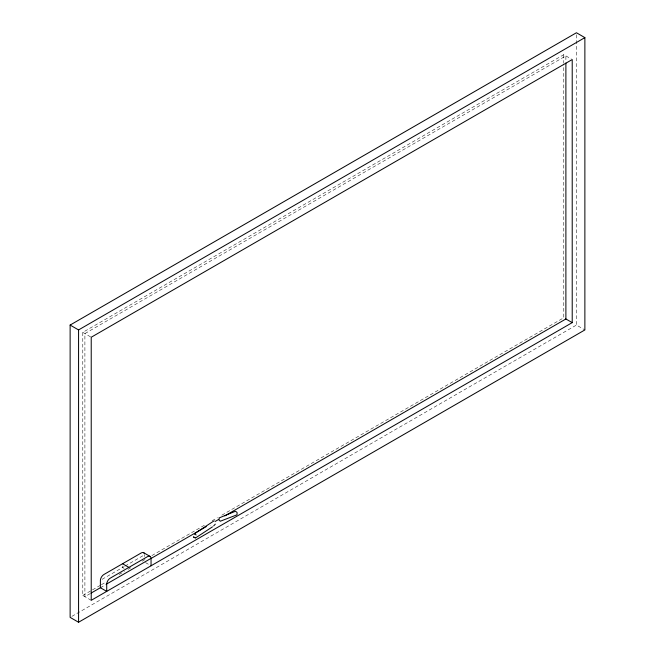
<?xml version="1.0" encoding="UTF-8"?>
<svg xmlns="http://www.w3.org/2000/svg" width="655" height="655" viewBox="0 0 655 655"><rect width="100%" height="100%" fill="white"/><g stroke="black" fill="none" stroke-linecap="round" stroke-linejoin="round"><path stroke-width="0.49" stroke-dasharray="3.27 2.46" d="M210.861 525.687L210.722 525.613M91.225 600.324L82.784 595.452L82.784 332.372L563.775 54.676L571.373 59.056M102.098 579.323L124.262 566.526M125.113 566.035L143.871 555.211M82.784 595.452L91.643 590.343M92.527 589.827L100.502 585.226M101.386 584.718L105.815 582.156M119.104 574.484L124.417 571.422M127.962 569.375L131.508 567.328M142.135 561.188L145.68 559.141M151.878 555.563L205.916 524.368M212.114 520.791L217.427 517.72M221.857 515.166L563.775 317.757L563.775 63.854M90.21 593.602L84.896 596.672L84.896 333.591L565.887 55.888L565.887 60.989M100.387 587.723L105.602 584.718M71.903 616.355L576.433 325.068L584.874 329.94M82.784 332.372L91.225 337.243M145.516 562.588L149.471 564.872M124.139 568.425L122.559 567.517L122.559 565.625M576.433 34.797L576.433 325.068M563.775 54.676L563.775 62.831M144.722 554.711L144.722 556.57"/><path stroke-width="0.98" d="M218.844 518.048L235.44 511.26L237.02 512.366L237.126 514.339M215.307 524.139L213.653 525.94M194.322 534.021L196.172 534.963M194.56 533.645L214.16 520.782M195.567 537.927L212.474 526.833M70.126 325.06L576.433 32.75L584.874 37.622L584.874 329.94L78.567 622.25L70.126 617.378L70.126 325.06L78.567 329.932L584.874 37.622M144.55 553.819A5.003 2.89 -60 0 0 141.193 552.976L103.916 574.5A5.003 2.89 -60 0 0 100.387 580.314L100.387 587.723L106.716 591.383L106.716 583.965L151.051 558.371L151.051 565.789M91.094 593.094L100.837 587.469M151.33 558.314L206.251 526.612M215.11 521.495L219.54 518.94M224.853 515.87L565.887 318.977L565.887 63.027M572.216 322.628L91.225 600.324L91.225 337.243L572.216 59.548L572.216 322.628L565.462 318.731M220.661 521.085L236.766 514.912M143.601 552.681L149.929 556.332M122.559 563.742L128.888 567.394M220.145 521.069L219.081 520.16M78.567 329.932L78.567 622.25M151.051 558.371A5.003 2.89 -60 0 0 147.522 556.635L110.245 578.152A5.003 2.89 -60 0 0 106.716 583.965M195.174 537.812L193.381 536.895L195.174 537.837"/></g></svg>
